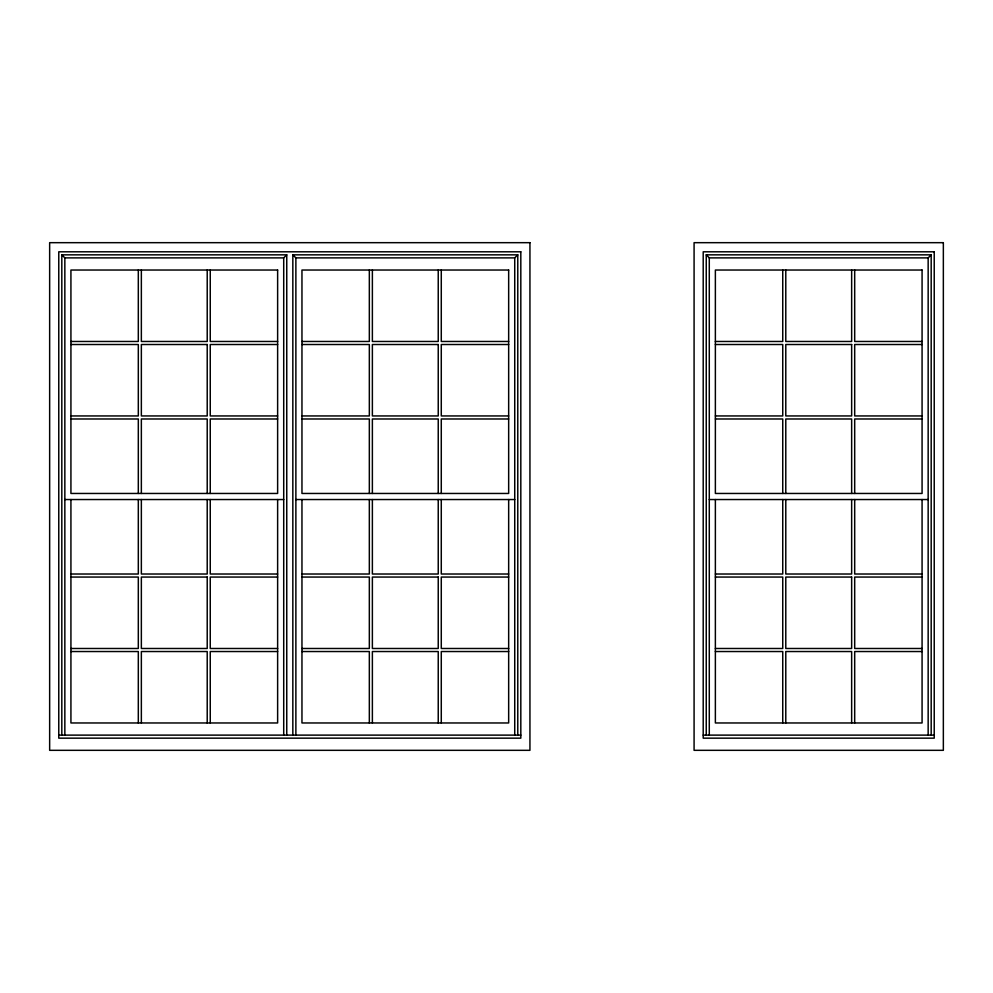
<?xml version="1.0" encoding="UTF-8"?>
<svg xmlns="http://www.w3.org/2000/svg" width="993" height="993" viewBox="0 0 993 993"><rect width="100%" height="100%" fill="white"/><g stroke="black" fill="none" stroke-linecap="round" stroke-linejoin="round"><path stroke-width="1.49" d="M283.713 735.118L283.713 257.882L286.754 254.841L61.814 254.841L61.814 735.118M514.734 735.118L514.734 257.882L517.775 254.841L292.836 254.841L292.836 735.118M928.157 735.118L928.157 257.882L931.186 254.841L706.246 254.841L706.246 735.118M61.814 254.841L64.843 257.882L283.713 257.882M292.836 254.841L295.877 257.882L514.734 257.882M706.246 254.841L709.287 257.882L928.157 257.882M70.925 341.468L138.312 341.468L138.312 270.034M277.63 341.468L210.255 341.468L210.255 270.034M301.959 341.468L369.334 341.468L369.334 270.034M508.664 341.468L441.277 341.468L441.277 270.034M715.37 341.468L782.745 341.468L782.745 270.034M922.075 341.468L854.688 341.468L854.688 270.034M70.925 344.509L138.312 344.509L138.312 415.943L70.925 415.943M277.63 344.509L210.255 344.509L210.255 415.943L277.63 415.943M301.959 344.509L369.334 344.509L369.334 415.943L301.959 415.943M508.664 344.509L441.277 344.509L441.277 415.943L508.664 415.943M715.37 344.509L782.745 344.509L782.745 415.943L715.37 415.943M922.075 344.509L854.688 344.509L854.688 415.943L922.075 415.943M70.925 418.984L138.312 418.984L138.312 493.459M277.63 418.984L210.255 418.984L210.255 493.459M301.959 418.984L369.334 418.984L369.334 493.459M508.664 418.984L441.277 418.984L441.277 493.459M715.37 418.984L782.745 418.984L782.745 493.459M922.075 418.984L854.688 418.984L854.688 493.459M64.843 499.541L283.713 499.541M295.877 499.541L514.734 499.541M709.287 499.541L928.157 499.541M70.925 574.016L138.312 574.016L138.312 499.541M277.63 574.016L210.255 574.016L210.255 499.541M301.959 574.016L369.334 574.016L369.334 499.541M508.664 574.016L441.277 574.016L441.277 499.541M715.37 574.016L782.745 574.016L782.745 499.541M922.075 574.016L854.688 574.016L854.688 499.541M70.925 577.057L138.312 577.057L138.312 648.491L70.925 648.491M277.63 577.057L210.255 577.057L210.255 648.491L277.63 648.491M301.959 577.057L369.334 577.057L369.334 648.491L301.959 648.491M508.664 577.057L441.277 577.057L441.277 648.491L508.664 648.491M715.37 577.057L782.745 577.057L782.745 648.491L715.37 648.491M922.075 577.057L854.688 577.057L854.688 648.491L922.075 648.491M70.925 651.532L138.312 651.532L138.312 722.966M277.63 651.532L210.255 651.532L210.255 722.966M301.959 651.532L369.334 651.532L369.334 722.966M508.664 651.532L441.277 651.532L441.277 722.966M715.37 651.532L782.745 651.532L782.745 722.966M922.075 651.532L854.688 651.532L854.688 722.966M58.773 735.118L520.816 735.118M703.205 735.118L934.227 735.118M931.186 254.841L931.186 735.118M922.075 499.541L922.075 722.966L715.37 722.966L715.37 499.541M851.646 270.034L851.646 341.468L785.786 341.468L785.786 270.034M851.646 493.459L851.646 418.984L785.786 418.984L785.786 493.459M851.646 499.541L851.646 574.016L785.786 574.016L785.786 499.541M851.646 722.966L851.646 651.532L785.786 651.532L785.786 722.966M709.287 257.882L709.287 735.118M517.775 254.841L517.775 735.118M508.664 499.541L508.664 722.966L301.959 722.966L301.959 499.541M438.236 270.034L438.236 341.468L372.375 341.468L372.375 270.034M438.236 493.459L438.236 418.984L372.375 418.984L372.375 493.459M438.236 499.541L438.236 574.016L372.375 574.016L372.375 499.541M438.236 722.966L438.236 651.532L372.375 651.532L372.375 722.966M295.877 257.882L295.877 735.118M286.754 254.841L286.754 735.118M277.63 499.541L277.63 722.966L70.925 722.966L70.925 499.541M207.214 270.034L207.214 341.468L141.354 341.468L141.354 270.034M207.214 493.459L207.214 418.984L141.354 418.984L141.354 493.459M207.214 499.541L207.214 574.016L141.354 574.016L141.354 499.541M207.214 722.966L207.214 651.532L141.354 651.532L141.354 722.966M64.843 257.882L64.843 735.118M529.939 242.677L49.65 242.677L49.65 750.323L529.939 750.323L529.939 242.677M943.35 242.677L694.082 242.677L694.082 750.323L943.35 750.323L943.35 242.677M520.816 251.8L58.773 251.8L58.773 738.159L520.816 738.159L520.816 251.8M934.227 251.8L703.205 251.8L703.205 738.159L934.227 738.159L934.227 251.8M277.63 270.034L70.925 270.034L70.925 493.459L277.63 493.459L277.63 270.034M508.664 270.034L301.959 270.034L301.959 493.459L508.664 493.459L508.664 270.034M922.075 270.034L715.37 270.034L715.37 493.459L922.075 493.459L922.075 270.034M207.214 344.509L141.354 344.509L141.354 415.943L207.214 415.943L207.214 344.509M438.236 344.509L372.375 344.509L372.375 415.943L438.236 415.943L438.236 344.509M851.646 344.509L785.786 344.509L785.786 415.943L851.646 415.943L851.646 344.509M207.214 577.057L141.354 577.057L141.354 648.491L207.214 648.491L207.214 577.057M438.236 577.057L372.375 577.057L372.375 648.491L438.236 648.491L438.236 577.057M851.646 577.057L785.786 577.057L785.786 648.491L851.646 648.491L851.646 577.057"/></g></svg>
